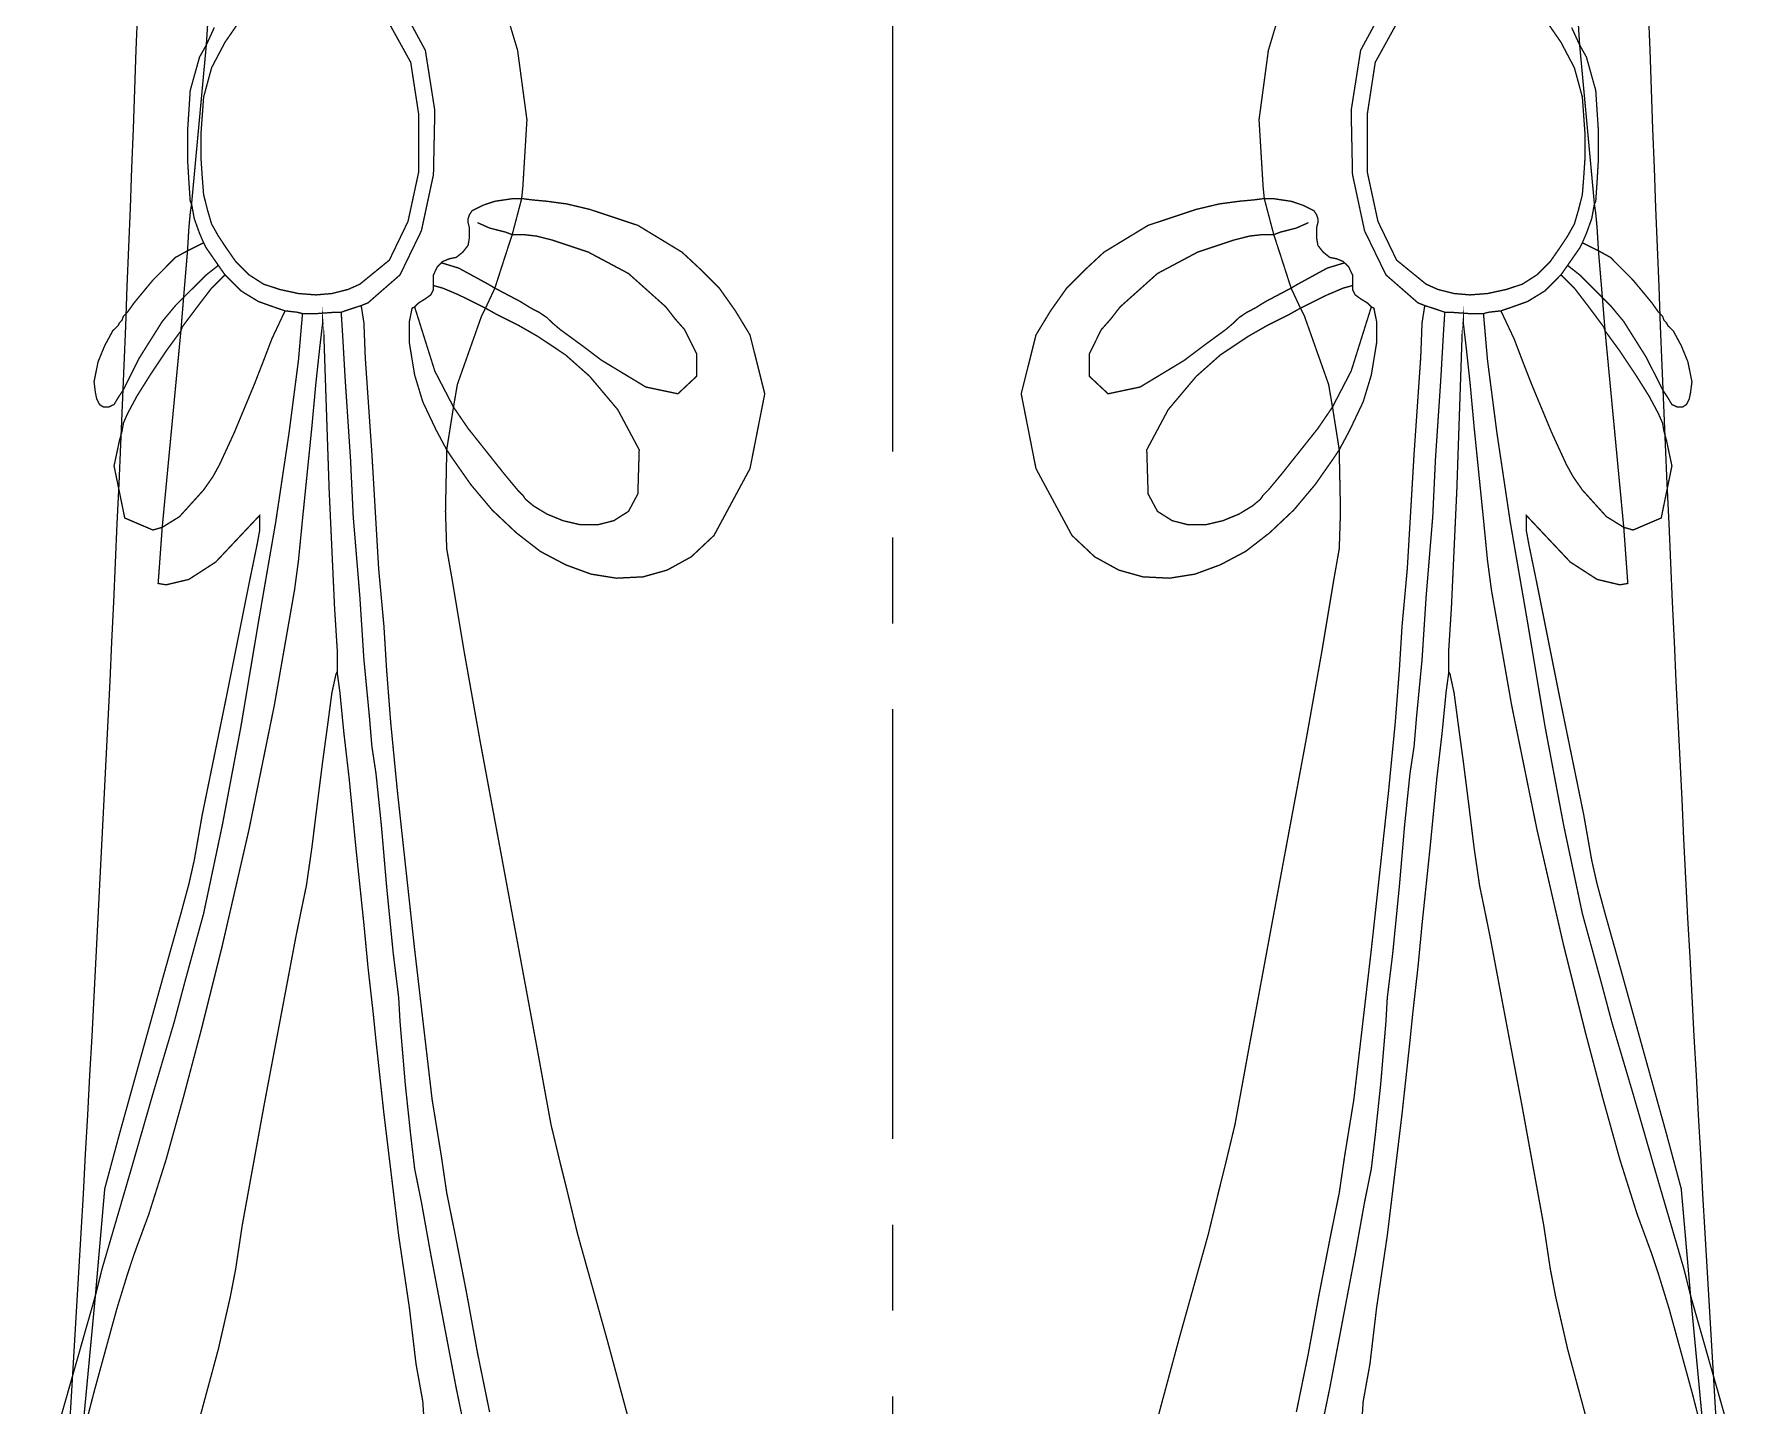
# Model space of a CAD drawing. Header units: millimetres. Extents: x 0 to 13338, y 0 to 11580.
# Drawn here: x 2755.1 to 2882.1, y 1931.3 to 2032.7 of the extents above; entities that cross this region are included whole.
import ezdxf

# ---------------------------------------------------------------- set-up
doc = ezdxf.new("R2010")
doc.units = ezdxf.units.MM
doc.linetypes.add('CENTER', pattern=[50.8, 31.75, -6.35, 6.35, -6.35])
doc.layers.add('axes', color=40, linetype='CENTER')
doc.layers.add('dwgmodels.com', color=250, linetype='Continuous')

# ---------------------------------------------------------------- blocks, each defined once
blk = doc.blocks.new('A$C74F37EDE')
at = {"color": 0, "const_width": 0.0988}
for points in [[(-28.34, -47.65), (-27.75, -49.62), (-27.06, -54.76), (-27.36, -59.7), (-27.45, -60.59), (-27.36, -60.59), (-26.66, -60.68), (-25.58, -60.78), (-24.1, -60.98), (-22.42, -61.38), (-18.86, -62.56), (-15.6, -64.54), (-14.22, -65.82), (-12.84, -67.2), (-11.65, -68.88), (-10.57, -70.66), (-9.48, -75.01), (-10.57, -80.54), (-13.23, -85.48), (-14.91, -87.06), (-16.69, -88.04), (-18.47, -88.54), (-20.44, -88.64), (-22.32, -88.34), (-24.2, -87.65), (-26.07, -86.66), (-27.85, -85.28), (-29.63, -83.6), (-31.21, -81.72), (-32.59, -79.75), (-32.99, -79.15), (-32.99, -79.35), (-33.08, -83.7), (-32.99, -86.46), (-32.59, -88.73), (-31.7, -94.07), (-30.52, -100.69), (-29.03, -108.69), (-26.27, -123.6), (-25.28, -129.03), (-24.59, -131.9), (-24.1, -133.87), (-23.31, -137.13), (-21.13, -144.93), (-19.16, -152.24)], [(28.34, -47.65), (27.75, -49.62), (27.06, -54.76), (27.36, -59.7), (27.45, -60.59), (27.36, -60.59), (26.66, -60.68), (25.58, -60.78), (24.1, -60.98), (22.42, -61.38), (18.86, -62.56), (15.6, -64.54), (14.22, -65.82), (12.84, -67.2), (11.65, -68.88), (10.57, -70.66), (9.48, -75.01), (10.57, -80.54), (13.23, -85.48), (14.91, -87.06), (16.69, -88.04), (18.47, -88.54), (20.44, -88.64), (22.32, -88.34), (24.2, -87.65), (26.07, -86.66), (27.85, -85.28), (29.63, -83.6), (31.21, -81.72), (32.59, -79.75), (32.99, -79.15), (32.99, -79.35), (33.08, -83.7), (32.99, -86.46), (32.59, -88.73), (31.7, -94.07), (30.52, -100.69), (29.03, -108.69), (26.27, -123.6), (25.28, -129.03), (24.59, -131.9), (24.1, -133.87), (23.31, -137.13), (21.13, -144.93), (19.16, -152.24)], [(-50.57, -46.26), (-50.76, -49.23), (-50.17, -47.94)], [(-36.34, -46.36), (-34.57, -49.62), (-33.87, -54.07), (-33.97, -58.81), (-34.86, -62.96), (-36.44, -66.22), (-38.81, -68.29), (-39.31, -68.49), (-39.11, -69.77), (-39.01, -72.34), (-38.52, -79.45), (-38.02, -87.94), (-37.63, -92.19), (-37.43, -95.45), (-37.13, -99.3), (-36.64, -104.34), (-35.36, -116.09), (-34.07, -127.16), (-33.38, -131.4), (-32.99, -134.07), (-32.29, -137.53), (-31.5, -141.58), (-30.71, -145.92), (-29.82, -150.27)], [(50.57, -46.26), (50.76, -49.23), (50.17, -47.94)], [(36.34, -46.36), (34.57, -49.62), (33.87, -54.07), (33.97, -58.81), (34.86, -62.96), (36.44, -66.22), (38.81, -68.29), (39.31, -68.49), (39.11, -69.77), (39.01, -72.34), (38.52, -79.45), (38.02, -87.94), (37.63, -92.19), (37.43, -95.45), (37.13, -99.3), (36.64, -104.34), (35.36, -116.09), (34.07, -127.16), (33.38, -131.4), (32.99, -134.07), (32.29, -137.53), (31.5, -141.58), (30.71, -145.92), (29.82, -150.27)], [(-35.06, -54.36), (-35.06, -58.61), (-35.85, -62.27), (-37.23, -65.13), (-39.41, -66.91), (-40.29, -67.3), (-41.48, -67.6), (-42.66, -67.7), (-43.95, -67.6), (-45.33, -67.3), (-46.52, -66.91), (-47.6, -66.22), (-48.59, -65.23), (-49.28, -64.24), (-49.87, -63.35), (-50.37, -62.46), (-50.66, -61.47), (-50.96, -60.29), (-51.06, -59.01), (-51.16, -57.52), (-51.16, -55.85), (-50.96, -53.08), (-50.37, -50.91), (-49.38, -49.03), (-48.29, -47.45)], [(-37.23, -47.65), (-35.65, -50.51), (-35.06, -54.36)], [(35.06, -54.36), (35.06, -58.61), (35.85, -62.27), (37.23, -65.13), (39.41, -66.91), (40.29, -67.3), (41.48, -67.6), (42.66, -67.7), (43.95, -67.6), (45.33, -67.3), (46.52, -66.91), (47.6, -66.22), (48.59, -65.23), (49.28, -64.24), (49.87, -63.35), (50.37, -62.46), (50.66, -61.47), (50.96, -60.29), (51.06, -59.01), (51.16, -57.52), (51.16, -55.85), (50.96, -53.08), (50.37, -50.91), (49.38, -49.03), (48.29, -47.45)], [(37.23, -47.65), (35.65, -50.51), (35.06, -54.36)], [(-52.05, -62.76), (-51.95, -61.67), (-51.85, -60.98), (-51.95, -60.78), (-52.05, -59.3), (-52.15, -57.62), (-52.15, -55.65), (-51.95, -52.59), (-51.26, -50.12), (-50.76, -49.23)], [(-51.85, -60.98), (-50.76, -49.23)], [(52.05, -62.76), (51.95, -61.67), (51.85, -60.98), (51.95, -60.78), (52.05, -59.3), (52.15, -57.62), (52.15, -55.65), (51.95, -52.59), (51.26, -50.12), (50.76, -49.23)], [(51.85, -60.98), (50.76, -49.23)], [(-52.05, -62.76), (-52.15, -64.44), (-50.96, -63.85), (-51.26, -63.15), (-51.65, -62.07), (-51.85, -60.98)], [(-32.99, -79.15), (-33.78, -77.67), (-34.76, -75.6), (-35.36, -73.62), (-35.75, -71.25), (-35.75, -69.67), (-35.55, -68.68), (-35.36, -68.59), (-35.06, -68.29), (-34.57, -67.99), (-34.17, -67.7), (-33.97, -67.3), (-33.97, -67.01), (-33.97, -66.81), (-33.97, -66.22), (-33.68, -65.62), (-33.38, -65.33), (-33.28, -65.23), (-32.79, -65.03), (-32.29, -64.93), (-31.8, -64.54), (-31.41, -64.04), (-31.31, -63.45), (-31.31, -63.06), (-31.31, -62.76), (-31.41, -62.36), (-31.41, -62.07), (-31.31, -61.77), (-31.11, -61.47), (-30.32, -61.08), (-29.43, -60.78), (-28.74, -60.68), (-28.15, -60.59), (-27.45, -60.59)], [(-27.45, -60.59), (-28.15, -63.25), (-27.26, -63.25), (-26.37, -63.35), (-25.18, -63.65), (-22.52, -64.54), (-19.55, -66.12), (-16.79, -68.59), (-16.1, -69.48), (-15.4, -70.27), (-14.52, -72.04), (-14.52, -73.72), (-15.9, -75.01), (-18.27, -74.51), (-21.53, -72.54), (-23.11, -71.35), (-24.59, -70.27), (-25.18, -69.77), (-25.58, -69.38), (-26.17, -68.98), (-26.76, -68.68), (-27.55, -68.19), (-29.43, -67.2), (-30.12, -68.68), (-29.23, -69.18), (-27.65, -69.97), (-26.27, -70.76), (-25.08, -71.55), (-24.2, -72.14), (-22.42, -73.72), (-20.34, -76.19), (-18.76, -79.15), (-18.86, -82.41), (-19.55, -83.7), (-20.64, -84.39), (-21.82, -84.69), (-23.11, -84.69), (-24.39, -84.39), (-25.58, -83.9), (-26.57, -83.3), (-27.16, -82.81), (-27.36, -82.51), (-27.75, -82.12), (-28.74, -80.93), (-31.41, -77.57), (-32.49, -75.99), (-32.99, -79.15)], [(27.45, -60.59), (28.15, -63.25), (27.26, -63.25), (26.37, -63.35), (25.18, -63.65), (22.52, -64.54), (19.55, -66.12), (16.79, -68.59), (16.1, -69.48), (15.4, -70.27), (14.52, -72.04), (14.52, -73.72), (15.9, -75.01), (18.27, -74.51), (21.53, -72.54), (23.11, -71.35), (24.59, -70.27), (25.18, -69.77), (25.58, -69.38), (26.17, -68.98), (26.76, -68.68), (27.55, -68.19), (29.43, -67.2), (30.12, -68.68), (29.23, -69.18), (27.65, -69.97), (26.27, -70.76), (25.08, -71.55), (24.2, -72.14), (22.42, -73.72), (20.34, -76.19), (18.76, -79.15), (18.86, -82.41), (19.55, -83.7), (20.64, -84.39), (21.82, -84.69), (23.11, -84.69), (24.39, -84.39), (25.58, -83.9), (26.57, -83.3), (27.16, -82.81), (27.36, -82.51), (27.75, -82.12), (28.74, -80.93), (31.41, -77.57), (32.49, -75.99), (32.99, -79.15)], [(32.99, -79.15), (33.78, -77.67), (34.76, -75.6), (35.36, -73.62), (35.75, -71.25), (35.75, -69.67), (35.55, -68.68), (35.36, -68.59), (35.06, -68.29), (34.57, -67.99), (34.17, -67.7), (33.97, -67.3), (33.97, -67.01), (33.97, -66.81), (33.97, -66.22), (33.68, -65.62), (33.38, -65.33), (33.28, -65.23), (32.79, -65.03), (32.29, -64.93), (31.8, -64.54), (31.41, -64.04), (31.31, -63.45), (31.31, -63.06), (31.31, -62.76), (31.41, -62.36), (31.41, -62.07), (31.31, -61.77), (31.11, -61.47), (30.32, -61.08), (29.43, -60.78), (28.74, -60.68), (28.15, -60.59), (27.45, -60.59)], [(52.05, -62.76), (52.15, -64.44), (50.96, -63.85), (51.26, -63.15), (51.65, -62.07), (51.85, -60.98)], [(-33.38, -65.33), (-32.1, -65.72), (-29.92, -66.91), (-29.43, -67.2), (-28.54, -64.44), (-28.15, -63.25)], [(-30.71, -62.36), (-29.82, -62.76), (-28.64, -63.06), (-28.15, -63.25)], [(30.71, -62.36), (29.82, -62.76), (28.64, -63.06), (28.15, -63.25)], [(33.38, -65.33), (32.1, -65.72), (29.92, -66.91), (29.43, -67.2), (28.54, -64.44), (28.15, -63.25)], [(-54.02, -84.88), (-54.71, -85.08), (-56.79, -84.19), (-57.58, -80.34), (-57.18, -78.46), (-56.99, -77.77), (-56.89, -77.18), (-56.59, -76.49), (-55.9, -75.2), (-54.91, -73.62), (-53.73, -71.85), (-52.64, -70.36), (-52.44, -67.89), (-53.04, -68.49), (-54.02, -69.67), (-55.7, -72.34), (-56.89, -74.71), (-57.28, -75.3), (-57.58, -75.8), (-57.97, -75.99), (-58.37, -75.99), (-58.66, -75.8), (-58.86, -75.4), (-58.96, -74.91), (-59.06, -74.12), (-58.76, -72.64), (-58.27, -71.45), (-57.68, -70.36), (-57.28, -69.97), (-57.18, -69.77), (-56.99, -69.57), (-56.89, -69.28), (-56.59, -68.98), (-56.1, -68.29), (-54.71, -66.61), (-53.04, -64.93), (-52.15, -64.44)], [(-52.15, -64.44), (-52.44, -67.89), (-51.85, -67.3), (-50.76, -66.22), (-49.87, -65.52), (-50.07, -65.23), (-50.76, -64.24), (-50.96, -63.85)], [(52.15, -64.44), (52.44, -67.89), (51.85, -67.3), (50.76, -66.22), (49.87, -65.52), (50.07, -65.23), (50.76, -64.24), (50.96, -63.85)], [(54.02, -84.88), (54.71, -85.08), (56.79, -84.19), (57.58, -80.34), (57.18, -78.46), (56.99, -77.77), (56.89, -77.18), (56.59, -76.49), (55.9, -75.2), (54.91, -73.62), (53.73, -71.85), (52.64, -70.36), (52.44, -67.89), (53.04, -68.49), (54.02, -69.67), (55.7, -72.34), (56.89, -74.71), (57.28, -75.3), (57.58, -75.8), (57.97, -75.99), (58.37, -75.99), (58.66, -75.8), (58.86, -75.4), (58.96, -74.91), (59.06, -74.12), (58.76, -72.64), (58.27, -71.45), (57.68, -70.36), (57.28, -69.97), (57.18, -69.77), (56.99, -69.57), (56.89, -69.28), (56.59, -68.98), (56.1, -68.29), (54.71, -66.61), (53.04, -64.93), (52.15, -64.44)], [(-49.38, -66.22), (-49.87, -65.52)], [(49.38, -66.22), (49.87, -65.52)], [(-49.28, -66.31), (-49.38, -66.22), (-50.37, -67.2), (-51.36, -68.49), (-52.54, -70.07), (-52.64, -70.36), (-54.02, -84.88), (-52.74, -84.09), (-50.96, -82.12), (-50.27, -81.13), (-49.78, -80.24), (-48.69, -77.87), (-47.21, -74.31), (-46.52, -72.54), (-45.92, -70.96), (-44.94, -68.88), (-45.53, -68.68), (-46.91, -68.19), (-48.2, -67.4), (-49.28, -66.31)], [(-35.36, -68.59), (-33.87, -73.33), (-32.49, -75.99), (-32.2, -74.31), (-30.42, -69.28), (-30.12, -68.68), (-32.1, -67.7), (-33.28, -67.2), (-33.97, -67.01)], [(35.36, -68.59), (33.87, -73.33), (32.49, -75.99), (32.2, -74.31), (30.42, -69.28), (30.12, -68.68), (32.1, -67.7), (33.28, -67.2), (33.97, -67.01)], [(49.28, -66.31), (49.38, -66.22), (50.37, -67.2), (51.36, -68.49), (52.54, -70.07), (52.64, -70.36), (54.02, -84.88), (52.74, -84.09), (50.96, -82.12), (50.27, -81.13), (49.78, -80.24), (48.69, -77.87), (47.21, -74.31), (46.52, -72.54), (45.92, -70.96), (44.94, -68.88), (45.53, -68.68), (46.91, -68.19), (48.2, -67.4), (49.28, -66.31)], [(-42.17, -69.87), (-42.37, -71.55), (-42.66, -74.22), (-42.96, -77.48), (-43.65, -84.29), (-43.95, -87.35), (-44.24, -89.52), (-45.73, -98.02), (-47.6, -107.2), (-49.58, -115.8), (-51.16, -122.12), (-52.44, -126.96), (-53.73, -131.6), (-55.01, -135.65), (-56.1, -138.61), (-56.59, -140.09), (-57.38, -142.66), (-59.06, -148.79), (-59.85, -151.85)], [(-51.26, -150.76), (-49.87, -145.62), (-48.99, -141.77), (-48.59, -139.7), (-48.1, -136.44), (-46.52, -127.75), (-44.84, -118.86), (-44.15, -115.2), (-43.75, -113.23), (-43.36, -111.35), (-42.96, -108.59), (-42.57, -105.43), (-42.17, -102.27), (-41.78, -99.4), (-41.48, -97.13), (-41.18, -95.75), (-41.08, -95.55), (-41.08, -93.97), (-41.28, -90.81), (-41.68, -82.12), (-41.97, -73.62), (-42.07, -70.66), (-42.17, -69.48), (-42.17, -69.87)], [(-39.31, -68.49), (-39.9, -68.68), (-40.79, -68.98)], [(39.31, -68.49), (39.9, -68.68), (40.79, -68.98)], [(42.17, -69.87), (42.37, -71.55), (42.66, -74.22), (42.96, -77.48), (43.65, -84.29), (43.95, -87.35), (44.24, -89.52), (45.73, -98.02), (47.6, -107.2), (49.58, -115.8), (51.16, -122.12), (52.44, -126.96), (53.73, -131.6), (55.01, -135.65), (56.1, -138.61), (56.59, -140.09), (57.38, -142.66), (59.06, -148.79), (59.85, -151.85)], [(51.26, -150.76), (49.87, -145.62), (48.99, -141.77), (48.59, -139.7), (48.1, -136.44), (46.52, -127.75), (44.84, -118.86), (44.15, -115.2), (43.75, -113.23), (43.36, -111.35), (42.96, -108.59), (42.57, -105.43), (42.17, -102.27), (41.78, -99.4), (41.48, -97.13), (41.18, -95.75), (41.08, -95.55), (41.08, -93.97), (41.28, -90.81), (41.68, -82.12), (41.97, -73.62), (42.07, -70.66), (42.17, -69.48), (42.17, -69.87)], [(-54.02, -84.88), (-54.32, -89.03), (-53.73, -89.13), (-52.05, -88.73), (-50.07, -87.45), (-46.81, -83.99), (-46.81, -85.08), (-47.01, -86.17), (-47.6, -89.03), (-49.28, -97.43), (-51.06, -106.12), (-51.65, -109.48), (-52.05, -111.25), (-52.64, -113.43), (-53.83, -117.67), (-57.18, -129.72), (-58.27, -133.77), (-58.96, -141.67), (-58.47, -139.7), (-56.39, -132.59), (-54.71, -126.76), (-53.13, -121.43), (-52.34, -118.46), (-50.96, -113.43), (-49.58, -106.91), (-48.2, -99.6), (-46.91, -91.9), (-45.63, -84.49), (-44.64, -77.87), (-43.95, -72.54), (-43.65, -69.08), (-44.05, -68.98), (-44.94, -68.88)], [(-41.08, -95.55), (-41.08, -95.65), (-40.89, -97.03), (-40.59, -100.09), (-40.2, -103.45), (-39.7, -108.59), (-39.11, -114.22), (-38.81, -117.38), (-38.42, -120.83), (-38.22, -122.81), (-37.63, -128.24), (-36.54, -137.23), (-35.75, -142.56), (-35.26, -146.71), (-34.76, -149.48), (-34.66, -150.96)], [(-31.21, -153.72), (-32.29, -148.49), (-34.17, -138.61), (-34.86, -134.76), (-35.36, -132.29), (-35.65, -129.82), (-36.05, -126.07), (-36.44, -121.43), (-36.54, -119.65), (-36.94, -116.39), (-37.43, -111.45), (-37.82, -106.91), (-38.22, -103.06), (-38.52, -101.08), (-38.71, -98.81), (-39.11, -94.66), (-39.41, -90.02), (-39.9, -84.09), (-40.1, -79.85), (-40.49, -74.02), (-40.69, -70.56), (-40.79, -68.98), (-41.18, -68.98), (-42.57, -69.08), (-43.65, -69.08)], [(41.08, -95.55), (41.08, -95.65), (40.89, -97.03), (40.59, -100.09), (40.2, -103.45), (39.7, -108.59), (39.11, -114.22), (38.81, -117.38), (38.42, -120.83), (38.22, -122.81), (37.63, -128.24), (36.54, -137.23), (35.75, -142.56), (35.26, -146.71), (34.76, -149.48), (34.66, -150.96)], [(31.21, -153.72), (32.29, -148.49), (34.17, -138.61), (34.86, -134.76), (35.36, -132.29), (35.65, -129.82), (36.05, -126.07), (36.44, -121.43), (36.54, -119.65), (36.94, -116.39), (37.43, -111.45), (37.82, -106.91), (38.22, -103.06), (38.52, -101.08), (38.71, -98.81), (39.11, -94.66), (39.41, -90.02), (39.9, -84.09), (40.1, -79.85), (40.49, -74.02), (40.69, -70.56), (40.79, -68.98), (41.18, -68.98), (42.57, -69.08), (43.65, -69.08)], [(54.02, -84.88), (54.32, -89.03), (53.73, -89.13), (52.05, -88.73), (50.07, -87.45), (46.81, -83.99), (46.81, -85.08), (47.01, -86.17), (47.6, -89.03), (49.28, -97.43), (51.06, -106.12), (51.65, -109.48), (52.05, -111.25), (52.64, -113.43), (53.83, -117.67), (57.18, -129.72), (58.27, -133.77), (58.96, -141.67), (58.47, -139.7), (56.39, -132.59), (54.71, -126.76), (53.13, -121.43), (52.34, -118.46), (50.96, -113.43), (49.58, -106.91), (48.2, -99.6), (46.91, -91.9), (45.63, -84.49), (44.64, -77.87), (43.95, -72.54), (43.65, -69.08), (44.05, -68.98), (44.94, -68.88)], [(-59.95, -152.14), (-58.96, -141.67), (-61.83, -151.75), (-63.01, -155.8), (-63.41, -157.28), (-62.91, -157.18), (-62.62, -157.28), (-62.32, -157.38), (-62.02, -157.48), (-61.73, -157.58), (-61.53, -157.67)], [(59.95, -152.14), (58.96, -141.67), (61.83, -151.75), (63.01, -155.8), (63.41, -157.28), (62.91, -157.18), (62.62, -157.28), (62.32, -157.38), (62.02, -157.48), (61.73, -157.58), (61.53, -157.67)]]:
    blk.add_lwpolyline(points, dxfattribs=at)
blk = doc.blocks.new('Public Light 8_side_dwgmodels.com')
at = {"color": 0}
for centre, start, end in [((-4095.97, 1465.35), 356.00562, 358.65286), ((4095.97, 1465.35), 181.34714, 183.99438)]:
    blk.add_arc(centre, 4042.62, start, end, dxfattribs=at)
at = {"layer": 'axes'}
blk.add_lwpolyline([(0, -131.37), (0, 4592.34)], dxfattribs=at)
at = {"color": 0}
blk.add_blockref('A$C74F37EDE', (0, 1370.31), dxfattribs=at)

msp = doc.modelspace()

# ---------------------------------------------------------------- block references
at = {"layer": 'dwgmodels.com'}
msp.add_blockref('Public Light 8_side_dwgmodels.com', (2818.61, 710.8), dxfattribs=at)

doc.saveas('drawing.dxf')
